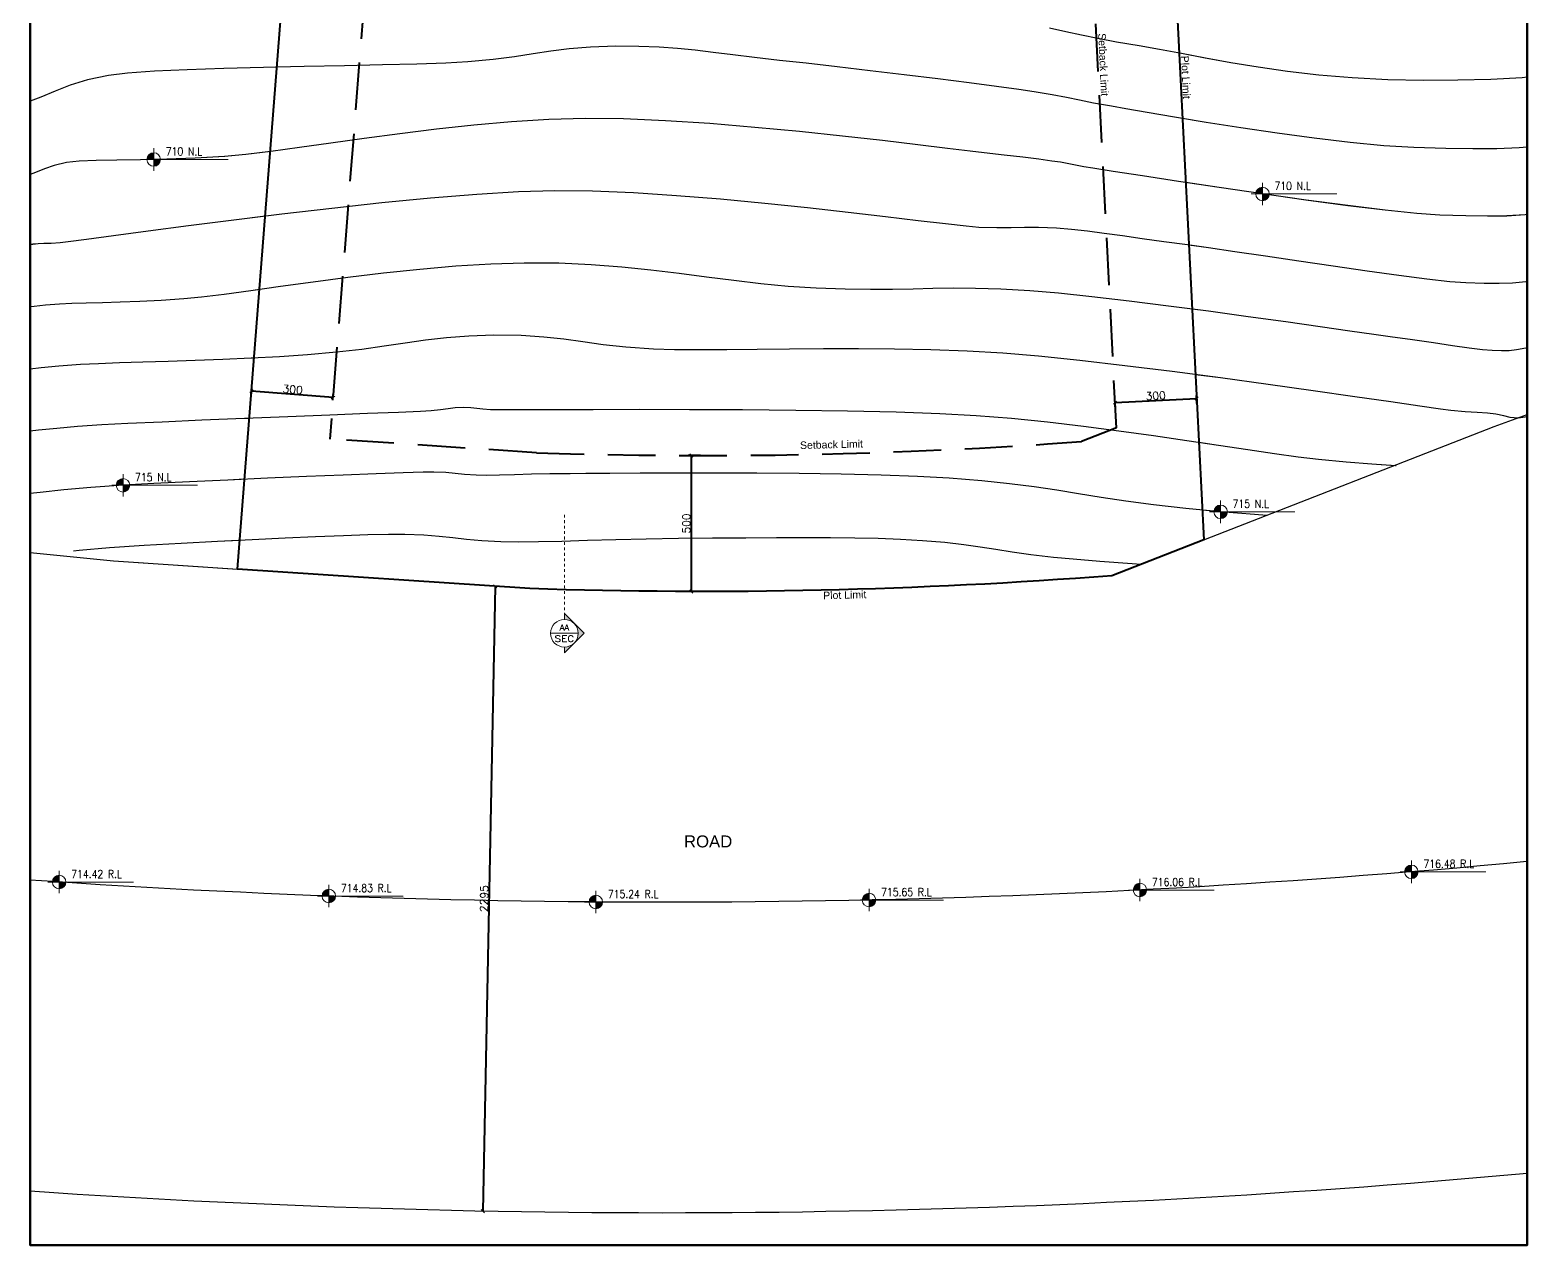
# Model space of a CAD drawing. Header units: metres. Extents: x -322116 to -321123, y -26723 to -26468.
# Drawn here: x -322038.4 to -321983.4, y -26588.9 to -26544.2 of the extents above; entities that cross this region are included whole.
import ezdxf
from ezdxf.enums import TextEntityAlignment as Align

# ---------------------------------------------------------------- set-up
doc = ezdxf.new("R2010")
doc.units = ezdxf.units.M
doc.header["$LTSCALE"] = 7
doc.header["$MEASUREMENT"] = 0
doc.header["$PDMODE"] = 34
doc.header["$PDSIZE"] = 0.5
for name, pattern in [('$0$CENTER', [2, 1.25, -0.25, 0.25, -0.25]), ('DASHED', [0.75, 0.5, -0.25]), ('Xref-Model Space$0$DASHED2', [9.525, 6.35, -3.175])]:
    doc.linetypes.add(name, pattern=pattern)
for name, color, linetype, lineweight in [('$0$A-ANNO-IDEN', 2, 'Continuous', 9), ('1363TRXX-AS003$0$A-FLOR-IDEN', 4, 'Continuous', 18), ('A-ANNO-TXT3', 6, 'Continuous', 30), ('A-AREA-PLots', 8, 'Xref-Model Space$0$DASHED2', 13), ('A-GRID-DIMS', 142, 'Continuous', 9), ('A-WALL-BLWO', 7, 'Continuous', 40), ('lbl_Circonscription', 6, 'Continuous', 0)]:
    doc.layers.add(name, color=color, linetype=linetype, lineweight=lineweight)
for name, color, linetype in [('00-LIMIT', 3, 'Continuous'), ('AXIS', 1, 'Continuous'), ('CONT-MJR', 4, 'Continuous'), ('CONT-MNR', 8, 'Continuous')]:
    doc.layers.add(name, color=color, linetype=linetype)
doc.styles.add('$0$EG_SIMPLEX', font='SIMPLEX.shx')
doc.styles.add('1363TRXX-AS003$0$EG_SIMPLEX', font='SIMPLEX.shx')
doc.styles.add('EG_SIMPLEX', font='SIMPLEX.shx')
doc.styles.get("Standard").update_dxf_attribs({"font": 'romans.shx', "height": 0.5})
doc.dimstyles.new('ERGA-M-0200', dxfattribs={"dimscale": 1.15, "dimtxt": 0.2, "dimasz": 0.2, "dimexe": 0.1, "dimexo": 0.1, "dimgap": 0.06, "dimtad": 1, "dimdec": 1, "dimlfac": 100, "dimrnd": 5, "dimdsep": 46, "dimtxsty": 'EG_SIMPLEX', "dimblk1": 'OBLIQUE', "dimblk2": 'OBLIQUE', "dimsah": 1, "dimcen": 0.3, "dimclrd": 256, "dimclre": 256, "dimclrt": 2, "dimadec": 0, "dimazin": 0, "dimtfac": 1, "dimtdec": 1, "dimtix": 1, "dimtmove": 2, "dimatfit": 3, "dimldrblk": 'OBLIQUE', "dimfxl": 1, "dimtolj": 1, "dimtzin": 0, "dimarcsym": 0})

# ---------------------------------------------------------------- blocks, each defined once
blk = doc.blocks.new('1363TRXX-AS003$0$TAG-LEV-PL1')
h = blk.add_hatch(color=256)
h.paths.add_polyline_path([(0, 169, 0.414214), (-169, 0), (0, 0)])
h.paths.add_polyline_path([(169, 0), (0, 0), (0, -169, 0.414214)])
for p, q in [((0, -281), (0, 281)), ((-281, 0), (1859, 0))]:
    blk.add_line(p, q)
blk.add_circle((0, 0), 169)
at = {"style": '1363TRXX-AS003$0$EG_SIMPLEX', "width": 0.85}
for tag, p in [('F.F.L.', (450, 150)), ('C.L.', (450, -450))]:
    blk.add_attdef(tag, p, '', height=300, dxfattribs=at)
blk = doc.blocks.new('UPDATED TOPO')
at = {"layer": 'A-AREA-PLots'}
for p in [(-322048.062, -26563.42), (-322040.442, -26564.033)]:
    blk.add_line(p, (-322045.001, -26563.73), dxfattribs=at)
at = {"layer": 'A-WALL-BLWO'}
blk.add_lwpolyline([(-321993.062, -26513.938), (-322048.062, -26513.938), (-322048.062, -26588.876), (-321993.062, -26588.876)], close=True, dxfattribs=at)
at = {"layer": 'CONT-MJR', "flags": 128}
for points, elevation in [([(-321993.062, -26550.999), (-321993.137, -26551.008), (-321993.808, -26551.049), (-321994.512, -26551.06), (-321995.311, -26551.047), (-321996.265, -26551.018), (-321997.114, -26550.961), (-321998.27, -26550.84), (-321999.654, -26550.669), (-322001.185, -26550.464), (-322002.785, -26550.238), (-322004.373, -26550.006), (-322005.869, -26549.78), (-322007.195, -26549.577), (-322008.27, -26549.409), (-322009.015, -26549.291), (-322009.35, -26549.238), (-322009.656, -26549.181), (-322009.897, -26549.131), (-322010.203, -26549.076), (-322010.521, -26549.03), (-322010.997, -26548.966), (-322011.594, -26548.891), (-322012.279, -26548.81), (-322013.015, -26548.73), (-322013.529, -26548.67), (-322014.356, -26548.568), (-322015.445, -26548.435), (-322016.748, -26548.28), (-322018.214, -26548.115), (-322019.794, -26547.948), (-322021.438, -26547.792), (-322023.097, -26547.655), (-322024.721, -26547.548), (-322026.261, -26547.481), (-322027.666, -26547.465), (-322029.009, -26547.503), (-322030.381, -26547.588), (-322031.765, -26547.71), (-322033.14, -26547.859), (-322034.488, -26548.025), (-322035.789, -26548.2), (-322037.023, -26548.373), (-322038.173, -26548.536), (-322039.219, -26548.678), (-322040.141, -26548.79), (-322040.92, -26548.863), (-322042.006, -26548.925), (-322043.043, -26548.961), (-322044.009, -26548.981), (-322044.882, -26548.993), (-322045.642, -26549.007), (-322046.265, -26549.034), (-322046.73, -26549.082), (-322047.188, -26549.188), (-322047.545, -26549.319), (-322047.868, -26549.454), (-322048.062, -26549.519)], 710), ([(-322002.62, -26562.061), (-322003.082, -26562.027), (-322004.323, -26561.922), (-322005.599, -26561.798), (-322006.789, -26561.663), (-322007.81, -26561.527), (-322008.712, -26561.391), (-322009.541, -26561.259), (-322010.347, -26561.13), (-322011.177, -26561.007), (-322012.08, -26560.892), (-322013.103, -26560.785), (-322014.295, -26560.689), (-322015.458, -26560.625), (-322016.8, -26560.576), (-322018.268, -26560.541), (-322019.809, -26560.519), (-322021.37, -26560.506), (-322022.9, -26560.501), (-322024.345, -26560.502), (-322025.653, -26560.506), (-322026.771, -26560.512), (-322027.648, -26560.518), (-322028.23, -26560.521), (-322028.968, -26560.528), (-322029.649, -26560.543), (-322030.267, -26560.56), (-322030.815, -26560.575), (-322031.286, -26560.583), (-322031.675, -26560.58), (-322032.113, -26560.555), (-322032.454, -26560.517), (-322032.794, -26560.482), (-322033.231, -26560.461), (-322033.627, -26560.466), (-322034.355, -26560.489), (-322035.355, -26560.525), (-322036.562, -26560.572), (-322037.915, -26560.628), (-322039.35, -26560.69), (-322040.804, -26560.755), (-322042.215, -26560.822), (-322043.519, -26560.886), (-322044.655, -26560.947), (-322045.832, -26561.026), (-322046.829, -26561.115), (-322047.705, -26561.208), (-322048.062, -26561.247)], 715)]:
    blk.add_lwpolyline(points, dxfattribs=dict(at, elevation=elevation))
at = {"layer": 'CONT-MNR', "flags": 128}
for points, elevation in [([(-321993.062, -26545.951), (-321993.236, -26545.965), (-321994.392, -26546.026), (-321995.603, -26546.061), (-321996.867, -26546.066), (-321998.183, -26546.04), (-321999.485, -26545.975), (-322000.71, -26545.871), (-322001.86, -26545.738), (-322002.938, -26545.584), (-322003.945, -26545.417), (-322004.884, -26545.246), (-322005.757, -26545.08), (-322006.566, -26544.928), (-322007.313, -26544.797), (-322008.144, -26544.654), (-322008.833, -26544.522), (-322009.436, -26544.396), (-322010.01, -26544.274), (-322010.614, -26544.15)], 708), ([(-321993.062, -26548.525), (-321993.347, -26548.549), (-321994.17, -26548.582), (-321995.053, -26548.584), (-321996.052, -26548.565), (-321997.224, -26548.529), (-321998.328, -26548.466), (-321999.565, -26548.35), (-322000.886, -26548.194), (-322002.241, -26548.009), (-322003.58, -26547.81), (-322004.856, -26547.607), (-322006.018, -26547.414), (-322007.018, -26547.243), (-322007.805, -26547.107), (-322008.332, -26547.017), (-322008.991, -26546.901), (-322009.512, -26546.796), (-322009.987, -26546.695), (-322010.509, -26546.592), (-322011.169, -26546.48), (-322011.735, -26546.397), (-322012.553, -26546.287), (-322013.566, -26546.155), (-322014.715, -26546.01), (-322015.945, -26545.858), (-322017.199, -26545.707), (-322018.418, -26545.563), (-322019.547, -26545.434), (-322020.529, -26545.328), (-322021.453, -26545.224), (-322022.253, -26545.126), (-322022.966, -26545.035), (-322023.629, -26544.955), (-322024.28, -26544.889), (-322024.958, -26544.841), (-322025.7, -26544.813), (-322026.544, -26544.808), (-322027.479, -26544.838), (-322028.256, -26544.902), (-322028.938, -26544.989), (-322029.588, -26545.091), (-322030.27, -26545.197), (-322031.048, -26545.297), (-322031.985, -26545.382), (-322032.793, -26545.426), (-322033.857, -26545.462), (-322035.118, -26545.495), (-322036.516, -26545.525), (-322037.993, -26545.556), (-322039.489, -26545.59), (-322040.945, -26545.628), (-322042.303, -26545.674), (-322043.502, -26545.73), (-322044.485, -26545.798), (-322045.191, -26545.879), (-322045.965, -26546.044), (-322046.599, -26546.244), (-322047.149, -26546.463), (-322047.672, -26546.684), (-322048.062, -26546.829)], 709), ([(-321993.062, -26553.464), (-321993.112, -26553.472), (-321993.597, -26553.517), (-321994.085, -26553.533), (-321994.635, -26553.527), (-321995.306, -26553.508), (-321995.9, -26553.465), (-321996.742, -26553.372), (-321997.775, -26553.239), (-321998.941, -26553.078), (-322000.184, -26552.899), (-322001.446, -26552.713), (-322002.67, -26552.531), (-322003.798, -26552.364), (-322004.773, -26552.221), (-322005.538, -26552.115), (-322006.411, -26551.997), (-322007.206, -26551.886), (-322007.932, -26551.783), (-322008.6, -26551.691), (-322009.219, -26551.612), (-322009.799, -26551.548), (-322010.351, -26551.502), (-322011.01, -26551.47), (-322011.535, -26551.469), (-322012.015, -26551.481), (-322012.541, -26551.486), (-322013.202, -26551.467), (-322013.673, -26551.427), (-322014.43, -26551.342), (-322015.432, -26551.223), (-322016.638, -26551.079), (-322018.007, -26550.919), (-322019.5, -26550.752), (-322021.076, -26550.587), (-322022.695, -26550.434), (-322024.316, -26550.302), (-322025.899, -26550.199), (-322027.403, -26550.136), (-322028.788, -26550.121), (-322030.121, -26550.163), (-322031.66, -26550.258), (-322033.352, -26550.397), (-322035.144, -26550.571), (-322036.982, -26550.768), (-322038.814, -26550.98), (-322040.585, -26551.197), (-322042.243, -26551.408), (-322043.734, -26551.604), (-322045.005, -26551.774), (-322046.003, -26551.91), (-322046.673, -26552.002), (-322046.964, -26552.038), (-322047.294, -26552.057), (-322047.564, -26552.065), (-322047.772, -26552.073), (-322047.969, -26552.091), (-322048.062, -26552.095)], 711), ([(-321993.062, -26555.895), (-321993.107, -26555.908), (-321993.45, -26555.971), (-321993.722, -26556), (-321993.997, -26556.006), (-321994.347, -26555.997), (-321994.699, -26555.969), (-321995.192, -26555.906), (-321995.801, -26555.818), (-321996.502, -26555.713), (-321997.273, -26555.601), (-321998.089, -26555.488), (-321998.694, -26555.405), (-321999.569, -26555.28), (-322000.664, -26555.124), (-322001.928, -26554.944), (-322003.313, -26554.751), (-322004.767, -26554.552), (-322006.242, -26554.358), (-322007.686, -26554.176), (-322009.05, -26554.016), (-322010.283, -26553.887), (-322011.337, -26553.799), (-322012.405, -26553.737), (-322013.326, -26553.709), (-322014.141, -26553.705), (-322014.893, -26553.716), (-322015.623, -26553.734), (-322016.376, -26553.75), (-322017.192, -26553.757), (-322018.114, -26553.744), (-322019.185, -26553.704), (-322020.213, -26553.635), (-322021.218, -26553.538), (-322022.213, -26553.42), (-322023.209, -26553.292), (-322024.219, -26553.161), (-322025.256, -26553.036), (-322026.331, -26552.927), (-322027.457, -26552.841), (-322028.646, -26552.789), (-322029.911, -26552.777), (-322031.138, -26552.814), (-322032.426, -26552.895), (-322033.75, -26553.012), (-322035.082, -26553.154), (-322036.396, -26553.313), (-322037.665, -26553.48), (-322038.863, -26553.644), (-322039.964, -26553.798), (-322040.941, -26553.93), (-322041.768, -26554.033), (-322042.418, -26554.097), (-322043.258, -26554.152), (-322044.038, -26554.191), (-322044.758, -26554.219), (-322045.415, -26554.239), (-322046.007, -26554.255), (-322046.534, -26554.271), (-322046.993, -26554.291), (-322047.509, -26554.329), (-322047.919, -26554.372), (-322048.062, -26554.386)], 712), ([(-321993.062, -26558.432), (-321993.128, -26558.448), (-321993.395, -26558.479), (-321993.683, -26558.455), (-321993.913, -26558.392), (-321994.204, -26558.33), (-321994.512, -26558.299), (-321994.892, -26558.273), (-321995.341, -26558.242), (-321995.857, -26558.195), (-321996.244, -26558.144), (-321997, -26558.036), (-321998.069, -26557.882), (-321999.394, -26557.691), (-322000.916, -26557.474), (-322002.58, -26557.241), (-322004.327, -26557.003), (-322006.101, -26556.77), (-322007.845, -26556.553), (-322009.501, -26556.361), (-322011.013, -26556.205), (-322012.323, -26556.095), (-322013.636, -26556.02), (-322014.968, -26555.971), (-322016.304, -26555.945), (-322017.627, -26555.935), (-322018.921, -26555.937), (-322020.17, -26555.947), (-322021.357, -26555.96), (-322022.467, -26555.97), (-322023.482, -26555.974), (-322024.388, -26555.965), (-322025.168, -26555.94), (-322026.178, -26555.87), (-322027.017, -26555.779), (-322027.753, -26555.679), (-322028.454, -26555.582), (-322029.189, -26555.501), (-322030.026, -26555.447), (-322031.033, -26555.434), (-322031.949, -26555.462), (-322032.771, -26555.525), (-322033.538, -26555.613), (-322034.287, -26555.719), (-322035.057, -26555.834), (-322035.885, -26555.951), (-322036.811, -26556.06), (-322037.872, -26556.155), (-322038.9, -26556.223), (-322039.944, -26556.279), (-322040.986, -26556.325), (-322042.009, -26556.363), (-322042.994, -26556.395), (-322043.925, -26556.423), (-322044.784, -26556.45), (-322045.552, -26556.478), (-322046.213, -26556.51), (-322047.016, -26556.566), (-322047.668, -26556.631), (-322048.062, -26556.674)], 713), ([(-321997.866, -26560.233), (-321997.89, -26560.232), (-321998.763, -26560.17), (-321999.709, -26560.094), (-322000.728, -26559.997), (-322001.469, -26559.909), (-322002.339, -26559.79), (-322003.322, -26559.646), (-322004.402, -26559.484), (-322005.562, -26559.311), (-322006.787, -26559.132), (-322008.06, -26558.955), (-322009.365, -26558.786), (-322010.685, -26558.632), (-322012.005, -26558.498), (-322013.309, -26558.392), (-322014.645, -26558.32), (-322016.241, -26558.264), (-322018.029, -26558.223), (-322019.937, -26558.195), (-322021.896, -26558.178), (-322023.836, -26558.169), (-322025.687, -26558.167), (-322027.378, -26558.169), (-322028.84, -26558.173), (-322030.003, -26558.177), (-322030.797, -26558.179), (-322031.152, -26558.177), (-322031.434, -26558.153), (-322031.654, -26558.123), (-322031.874, -26558.099), (-322032.156, -26558.09), (-322032.453, -26558.106), (-322032.712, -26558.139), (-322032.986, -26558.178), (-322033.326, -26558.213), (-322033.721, -26558.233), (-322034.534, -26558.268), (-322035.676, -26558.314), (-322037.059, -26558.369), (-322038.593, -26558.431), (-322040.191, -26558.495), (-322041.762, -26558.56), (-322043.219, -26558.622), (-322044.473, -26558.679), (-322045.434, -26558.728), (-322046.332, -26558.788), (-322047.092, -26558.856), (-322047.761, -26558.927), (-322048.062, -26558.96)], 714), ([(-322007.251, -26563.855), (-322007.577, -26563.832), (-322008.76, -26563.745), (-322009.741, -26563.667), (-322010.469, -26563.6), (-322011.298, -26563.503), (-322011.984, -26563.407), (-322012.587, -26563.312), (-322013.161, -26563.22), (-322013.763, -26563.134), (-322014.451, -26563.056), (-322015.281, -26562.986), (-322016.087, -26562.939), (-322016.909, -26562.908), (-322017.76, -26562.889), (-322018.656, -26562.88), (-322019.612, -26562.879), (-322020.643, -26562.883), (-322021.765, -26562.888), (-322022.991, -26562.893), (-322024.244, -26562.903), (-322025.432, -26562.924), (-322026.547, -26562.952), (-322027.582, -26562.981), (-322028.53, -26563.008), (-322029.383, -26563.028), (-322030.135, -26563.036), (-322030.778, -26563.028), (-322031.473, -26562.993), (-322032.038, -26562.943), (-322032.537, -26562.885), (-322033.036, -26562.829), (-322033.6, -26562.784), (-322034.295, -26562.758), (-322034.9, -26562.757), (-322035.66, -26562.772), (-322036.558, -26562.801), (-322037.577, -26562.841), (-322038.699, -26562.892), (-322039.907, -26562.952), (-322041.185, -26563.018), (-322042.513, -26563.09), (-322043.876, -26563.165), (-322045.153, -26563.249), (-322046.27, -26563.345), (-322046.471, -26563.365)], 716)]:
    blk.add_lwpolyline(points, dxfattribs=dict(at, elevation=elevation))
at = {"layer": '1363TRXX-AS003$0$A-FLOR-IDEN'}
ref = blk.add_blockref('1363TRXX-AS003$0$TAG-LEV-PL1', (-322043.526, -26548.971, 710), dxfattribs=dict(at, xscale=0.0014700000362087, yscale=0.0014700000362087, zscale=0.0014700000362087))
ref.add_attrib('F.F.L.', '710 N.L', (-322043.085, -26548.824, 710), dxfattribs={"layer": '0', "height": 0.294, "rotation": 360, "style": '1363TRXX-AS003$0$EG_SIMPLEX', "width": 0.85})
ref = blk.add_blockref('1363TRXX-AS003$0$TAG-LEV-PL1', (-322002.785, -26550.238, 710), dxfattribs=dict(at, xscale=0.0014700000362087, yscale=0.0014700000362087, zscale=0.0014700000362087))
ref.add_attrib('F.F.L.', '710 N.L', (-322002.344, -26550.091, 710), dxfattribs={"layer": '0', "height": 0.294, "rotation": 360, "style": '1363TRXX-AS003$0$EG_SIMPLEX', "width": 0.85})
ref = blk.add_blockref('1363TRXX-AS003$0$TAG-LEV-PL1', (-322044.655, -26560.947, 715), dxfattribs=dict(at, xscale=0.0014700000362087, yscale=0.0014700000362087, zscale=0.0014700000362087))
ref.add_attrib('F.F.L.', '715 N.L', (-322044.214, -26560.8, 715), dxfattribs={"layer": '0', "height": 0.294, "rotation": 360, "style": '1363TRXX-AS003$0$EG_SIMPLEX', "width": 0.85})
ref = blk.add_blockref('1363TRXX-AS003$0$TAG-LEV-PL1', (-322004.323, -26561.922, 715), dxfattribs=dict(at, xscale=0.0014700000362087, yscale=0.0014700000362087, zscale=0.0014700000362087))
ref.add_attrib('F.F.L.', '715 N.L', (-322003.882, -26561.775, 715), dxfattribs={"layer": '0', "height": 0.294, "rotation": 360, "style": '1363TRXX-AS003$0$EG_SIMPLEX', "width": 0.85})
blk = doc.blocks.new('_OBLIQUE')
at = {"color": 0, "linetype": 'ByBlock'}
blk.add_line((-0.5, -0.5), (0.5, 0.5), dxfattribs=at)
blk = doc.blocks.new('*D438')
at = {"layer": 'A-GRID-DIMS', "lineweight": -2, "transparency": 16777216}
for p, q in [((-321735.268, -26752.607), (-321735.252, -26752.399)), ((-321732.27, -26752.747), (-321735.261, -26752.513)), ((-321732.277, -26752.841), (-321732.261, -26752.633))]:
    blk.add_line(p, q, dxfattribs=at)
at = {"layer": 'Defpoints', "color": 0, "transparency": 16777216}
for p in [(-321735.277, -26752.721), (-321735.261, -26752.513), (-321732.286, -26752.956)]:
    blk.add_point(p, dxfattribs=at)
at = {"layer": 'A-GRID-DIMS', "lineweight": -2, "transparency": 16777216, "xscale": 0.115, "yscale": 0.115, "zscale": 0.115}
for p, rotation in [((-321735.261, -26752.513), 175.5207004076207), ((-321732.27, -26752.747), 355.5207004076207)]:
    blk.add_blockref('_OBLIQUE', p, dxfattribs=dict(at, rotation=rotation))
at = {"layer": 'A-GRID-DIMS', "color": 2, "transparency": 16777216, "insert": (-321733.751, -26752.453), "char_height": 0.2875, "attachment_point": 5, "rotation": 355.5207, "style": 'EG_SIMPLEX'}
blk.add_mtext('\\A1;300', dxfattribs=at)
blk = doc.blocks.new('*D439')
at = {"layer": 'A-GRID-DIMS', "lineweight": -2, "transparency": 16777216}
for p, q in [((-321718.766, -26754.879), (-321719.22, -26754.879)), ((-321719.105, -26754.879), (-321719.105, -26759.879)), ((-321718.766, -26759.879), (-321719.22, -26759.879))]:
    blk.add_line(p, q, dxfattribs=at)
at = {"layer": 'Defpoints', "color": 0, "transparency": 16777216}
for p in [(-321718.651, -26754.879), (-321719.105, -26759.879), (-321718.651, -26759.879)]:
    blk.add_point(p, dxfattribs=at)
at = {"layer": 'A-GRID-DIMS', "lineweight": -2, "transparency": 16777216, "xscale": 0.115, "yscale": 0.115, "zscale": 0.115}
for p, rotation in [((-321719.105, -26754.879), 90), ((-321719.105, -26759.879), 270)]:
    blk.add_blockref('_OBLIQUE', p, dxfattribs=dict(at, rotation=rotation))
at = {"layer": 'A-GRID-DIMS', "color": 2, "transparency": 16777216, "insert": (-321719.283, -26757.379), "char_height": 0.2875, "attachment_point": 5, "rotation": 90, "style": 'EG_SIMPLEX'}
blk.add_mtext('\\A1;500', dxfattribs=at)
blk = doc.blocks.new('*U23')
blk.add_hatch(color=252).paths.add_polyline_path([(-450, 0, -0.414214), (0, 450), (0, 643), (-643, 0), (0, -643), (0, -450, -0.414214)])
at = {"linetype": '$0$CENTER'}
blk.add_line((0, 3870), (0, 643), dxfattribs=at)
blk.add_line((-450, 0), (450, 0))
blk.add_lwpolyline([(0, -450), (0, -643), (-643, 0), (0, 643), (0, 450)])
blk.add_circle((0, 0), 450)
at = {"style": '$0$EG_SIMPLEX'}
blk.add_attdef('NB', text='', height=200, dxfattribs=at).set_placement((0, 32), align=Align.BOTTOM_CENTER)
at = {"style": '$0$EG_SIMPLEX', "width": 0.5625}
blk.add_attdef('REF-F-', text='', height=200, dxfattribs=at).set_placement((-321, -274), (321, -274), align=Align.FIT)
at = {"style": '$0$EG_SIMPLEX'}
blk.add_attdef('REF', text='', height=200, dxfattribs=at).set_placement((0, -75), align=Align.TOP_CENTER)
blk = doc.blocks.new('*D440')
at = {"layer": 'A-GRID-DIMS', "lineweight": -2, "transparency": 16777216}
for p, q in [((-321703.521, -26753.122), (-321703.536, -26752.821)), ((-321703.53, -26752.936), (-321700.534, -26752.783)), ((-321700.525, -26752.97), (-321700.54, -26752.668))]:
    blk.add_line(p, q, dxfattribs=at)
at = {"layer": 'Defpoints', "color": 0, "transparency": 16777216}
for p in [(-321700.534, -26752.783), (-321703.515, -26753.237), (-321700.519, -26753.084)]:
    blk.add_point(p, dxfattribs=at)
at = {"layer": 'A-GRID-DIMS', "lineweight": -2, "transparency": 16777216, "xscale": 0.115, "yscale": 0.115, "zscale": 0.115}
for p, rotation in [((-321703.53, -26752.936), 182.9106256903366), ((-321700.534, -26752.783), 2.910625690336583)]:
    blk.add_blockref('_OBLIQUE', p, dxfattribs=dict(at, rotation=rotation))
at = {"layer": 'A-GRID-DIMS', "color": 2, "transparency": 16777216, "insert": (-321702.041, -26752.681), "char_height": 0.2875, "attachment_point": 5, "rotation": 2.9106, "style": 'EG_SIMPLEX'}
blk.add_mtext('\\A1;300', dxfattribs=at)
blk = doc.blocks.new('*D137')
at = {"layer": 'A-GRID-DIMS', "lineweight": -2, "transparency": 16777216}
for p, q in [((-321226.311, -26564.662), (-321226.764, -26587.631)), ((-321226.205, -26564.664), (-321226.196, -26564.665)), ((-321226.659, -26587.633), (-321226.65, -26587.633))]:
    blk.add_line(p, q, dxfattribs=at)
at = {"layer": 'Defpoints', "color": 0, "transparency": 16777216}
for p in [(-321226.32, -26564.662), (-321226.774, -26587.63), (-321226.764, -26587.631)]:
    blk.add_point(p, dxfattribs=at)
at = {"layer": 'A-GRID-DIMS', "lineweight": -2, "transparency": 16777216, "xscale": 0.115, "yscale": 0.115, "zscale": 0.115}
for p, rotation in [((-321226.311, -26564.662), 88.86836427241265), ((-321226.764, -26587.631), 268.8683642724126)]:
    blk.add_blockref('_OBLIQUE', p, dxfattribs=dict(at, rotation=rotation))
at = {"layer": 'A-GRID-DIMS', "color": 2, "transparency": 16777216, "insert": (-321226.716, -26576.143), "char_height": 0.2875, "attachment_point": 5, "rotation": 88.8684, "style": 'EG_SIMPLEX'}
blk.add_mtext('\\A1;2295', dxfattribs=at)
blk = doc.blocks.new('plot limit')
at = {"color": 5}
blk.add_lwpolyline([(-321725.0411, -26759.7735), (-321735.7734, -26759.0595), (-321732.8382, -26721.5907), (-321726.0304, -26721.9282), (-321722.2569, -26721.9337), (-321712.0131, -26721.5769), (-321702.1619, -26720.7671), (-321700.2699, -26757.9792), (-321703.6476, -26759.2974, -0.0276131)], format="xyb", close=True, dxfattribs=at)
at = {"color": 5, "linetype": 'DASHED', "ltscale": 0.5}
for points in [[(-321703.4829, -26753.8659), (-321705.0008, -26724.0106), (-321711.838, -26724.5726), (-321722.2069, -26724.9338), (-321726.107, -26724.928), (-321730.075, -26724.7313), (-321732.3893, -26754.2736)], [(-321703.4829, -26753.8659), (-321704.7696, -26754.368)]]:
    blk.add_lwpolyline(points, dxfattribs=at)
blk.add_lwpolyline([(-321704.7696, -26754.368, -0.0265265), (-321724.7933, -26754.7789), (-321732.3893, -26754.2736)], format="xyb", dxfattribs=at)
at = {"layer": '$0$A-ANNO-IDEN'}
ref = blk.add_blockref('*U23', (-321723.7671, -26761.4147, 0.0007), dxfattribs=dict(at, xscale=-0.0011249999994782, yscale=0.0011249999994782, zscale=0.0011249999994782))
ref.add_attrib('REF-F-', 'SEC', dxfattribs={"layer": '0', "height": 0.225, "rotation": 360, "style": '$0$EG_SIMPLEX', "width": 1.25}).set_placement((-321724.1287, -26761.7234, 0.0007), (-321723.4055, -26761.7234, 0.0007), align=Align.FIT)
ref.add_attrib('NB', 'AA', dxfattribs={"layer": '0', "height": 0.225, "rotation": 360, "style": '$0$EG_SIMPLEX'}).set_placement((-321723.7671, -26761.3786, 0.0007), align=Align.BOTTOM_CENTER)
at = {"layer": 'A-ANNO-TXT3', "lineweight": 5, "char_height": 0.276, "attachment_point": 1}
for s, width, gutter_width, heights, insert, rotation in [('\\A1;{\\fArial Unicode MS|b0|i0|c0|p34;Setback Limit}', 3.166192, 3.6928, [1.1191], (-321703.8757, -26739.3486, 0), 272.5853), ('\\A1;{\\fArial Unicode MS|b0|i0|c0|p34;Plot Limit}', 3.423118, 3.0774, [1.7915], (-321700.8319, -26740.1779, 0), 272.5853), ('\\A1;{\\fArial Unicode MS|b0|i0|c0|p34;Setback Limit}', 3.166192, 3.6928, [1.1191], (-321715.1134, -26754.366), 1.42481), ('\\A1;{\\fArial Unicode MS|b0|i0|c0|p34;Plot Limit}', 3.423118, 3.0774, [1.7915], (-321714.2612, -26759.8871, 0), 1.42481)]:
    blk.add_mtext_dynamic_manual_height_columns(s, width=width, gutter_width=gutter_width, heights=heights, dxfattribs=dict(at, insert=insert, rotation=rotation))
at = {"layer": 'A-GRID-DIMS'}
for p1, p2, distance, picture, middle in [((-321732.2861, -26752.9557), (-321735.2769, -26752.7214), -0.2089, '*D438', (-321733.7512, -26752.4526)), ((-321703.5149, -26753.2367), (-321700.5187, -26753.0844), 0.3015, '*D440', (-321702.0412, -26752.6814)), ((-321718.6509, -26754.8788), (-321718.6509, -26759.8788), -0.4542, '*D439', (-321719.2834, -26757.3788))]:
    dim = blk.add_aligned_dim(p1=p1, p2=p2, distance=distance, dimstyle='ERGA-M-0200', override={"dimtxt": 0.25, "dimasz": 0.1, "dimgap": 0.03, "dimfxl": 100}, dxfattribs=at)
    dim.commit()
    dim.dimension.update_dxf_attribs({"geometry": picture, "text_midpoint": middle})
blk = doc.blocks.new('B1 2')
at = {"layer": '00-LIMIT'}
for points in [[(-321200.2699, -26562.9531), (-321189.6043, -26558.7907), (-321188.3932, -26558.3399)], [(-321243.3932, -26563.42), (-321240.3317, -26563.7302), (-321235.7734, -26564.0334)]]:
    blk.add_lwpolyline(points, dxfattribs=at)
blk.add_lwpolyline([(-321188.3932, -26586.2396, -0.0401256), (-321243.3932, -26586.899)], format="xyb", dxfattribs=at)
at = {"layer": 'A-WALL-BLWO'}
blk.add_lwpolyline([(-321243.3932, -26513.9378), (-321188.3932, -26513.9378), (-321188.3932, -26588.8759), (-321243.3932, -26588.8759)], close=True, dxfattribs=at)
at = {"layer": 'AXIS'}
blk.add_lwpolyline([(-321188.4065, -26574.7826, -0.0411173), (-321243.4065, -26575.4583)], format="xyb", dxfattribs=at)
at = {"layer": 'CONT-MJR', "flags": 128}
for points, elevation in [([(-321234.5707, -26548.6802), (-321235.472, -26548.79), (-321236.2515, -26548.863), (-321237.3372, -26548.9254), (-321238.3739, -26548.9614), (-321239.3399, -26548.9807), (-321240.2134, -26548.9927), (-321240.9727, -26549.0071), (-321241.5959, -26549.0335), (-321242.0613, -26549.0816), (-321242.5193, -26549.1877), (-321242.8761, -26549.3187), (-321243.1993, -26549.4542), (-321243.3932, -26549.5192)], 710), ([(-321188.3932, -26550.9993), (-321188.4683, -26551.0079), (-321189.1391, -26551.0492), (-321189.8435, -26551.0596), (-321190.6423, -26551.0468), (-321191.5961, -26551.0185), (-321192.4453, -26550.9607), (-321193.6015, -26550.8397), (-321194.9851, -26550.6695), (-321196.5165, -26550.4643), (-321198.116, -26550.2382), (-321199.7038, -26550.0055), (-321200.9379, -26549.8198)], 710), ([(-321235.5144, -26560.7273), (-321236.1349, -26560.7553), (-321237.5458, -26560.8216), (-321238.8504, -26560.8863), (-321239.986, -26560.9465), (-321241.1633, -26561.0255), (-321242.16, -26561.1149), (-321243.0362, -26561.2075), (-321243.3932, -26561.2465)], 715), ([(-321197.951, -26562.0613), (-321198.4136, -26562.0267), (-321199.6541, -26561.9221), (-321200.3261, -26561.8569)], 715)]:
    blk.add_lwpolyline(points, dxfattribs=dict(at, elevation=elevation))
at = {"layer": 'CONT-MNR', "flags": 128}
for points, elevation in [([(-321188.3932, -26545.9515), (-321188.5669, -26545.9651), (-321189.7229, -26546.0264), (-321190.9338, -26546.0608), (-321192.198, -26546.0661), (-321193.5139, -26546.0398), (-321194.8159, -26545.9748), (-321196.0411, -26545.8715), (-321197.1915, -26545.7383), (-321198.2693, -26545.5839), (-321199.2766, -26545.417), (-321200.2156, -26545.2462), (-321201.0884, -26545.0803), (-321201.1797, -26545.063)], 708), ([(-321234.3277, -26545.5787), (-321234.82, -26545.5898), (-321236.2763, -26545.6284), (-321237.6339, -26545.6744), (-321238.8334, -26545.73), (-321239.8159, -26545.7975), (-321240.5223, -26545.8793), (-321241.296, -26546.0438), (-321241.9302, -26546.2439), (-321242.4806, -26546.4628), (-321243.003, -26546.6835), (-321243.3932, -26546.8293)], 709), ([(-321188.3932, -26548.525), (-321188.6782, -26548.5492), (-321189.501, -26548.5817), (-321190.3839, -26548.5844), (-321191.3831, -26548.5645), (-321192.555, -26548.5291), (-321193.6594, -26548.4659), (-321194.8965, -26548.3499), (-321196.217, -26548.1935), (-321197.5718, -26548.0093), (-321198.9116, -26547.8097), (-321200.1872, -26547.6071), (-321201.0577, -26547.4625)], 709), ([(-321234.7567, -26551.0549), (-321235.9165, -26551.1966), (-321237.5744, -26551.4077), (-321239.0656, -26551.6036), (-321240.3365, -26551.7745), (-321241.334, -26551.9105), (-321242.0046, -26552.0017), (-321242.2951, -26552.0384), (-321242.6248, -26552.0569), (-321242.8954, -26552.0654), (-321243.103, -26552.0728), (-321243.2998, -26552.0906), (-321243.3932, -26552.0949)], 711), ([(-321188.3932, -26553.4642), (-321188.4429, -26553.4717), (-321188.9283, -26553.5167), (-321189.4166, -26553.5327), (-321189.9666, -26553.5273), (-321190.6372, -26553.5078), (-321191.2308, -26553.4648), (-321192.0728, -26553.3716), (-321193.1057, -26553.2391), (-321194.2724, -26553.078), (-321195.5154, -26552.8991), (-321196.7774, -26552.7132), (-321198.0012, -26552.5311), (-321199.1293, -26552.3635), (-321200.1044, -26552.2213), (-321200.8209, -26552.1219)], 711), ([(-321234.968, -26553.7521), (-321235.2954, -26553.7977), (-321236.2725, -26553.9304), (-321237.0992, -26554.0332), (-321237.7491, -26554.0967), (-321238.5887, -26554.1518), (-321239.3692, -26554.1912), (-321240.0888, -26554.2189), (-321240.7459, -26554.2388), (-321241.3386, -26554.2548), (-321241.8651, -26554.271), (-321242.3238, -26554.2912), (-321242.8405, -26554.3292), (-321243.2506, -26554.3717), (-321243.3932, -26554.3865)], 712), ([(-321188.3932, -26555.8945), (-321188.4378, -26555.9084), (-321188.7808, -26555.9709), (-321189.0534, -26556.0004), (-321189.3283, -26556.0061), (-321189.6783, -26555.9972), (-321190.0306, -26555.9686), (-321190.523, -26555.9061), (-321191.1317, -26555.8181), (-321191.8332, -26555.7134), (-321192.6038, -26555.6005), (-321193.42, -26555.4879), (-321194.025, -26555.4046), (-321194.8999, -26555.2803), (-321195.9947, -26555.1239), (-321197.2595, -26554.9444), (-321198.644, -26554.7508), (-321200.0985, -26554.5522), (-321200.7014, -26554.4726)], 712), ([(-321235.1655, -26556.2731), (-321235.2754, -26556.279), (-321236.3174, -26556.3247), (-321237.3401, -26556.3625), (-321238.3256, -26556.3946), (-321239.2564, -26556.4232), (-321240.1149, -26556.4504), (-321240.8835, -26556.4785), (-321241.5445, -26556.5096), (-321242.3467, -26556.5664), (-321242.9989, -26556.6306), (-321243.3932, -26556.6736)], 713), ([(-321188.7589, -26558.476), (-321189.0141, -26558.4555), (-321189.244, -26558.3919), (-321189.5352, -26558.3296), (-321189.8431, -26558.2991), (-321190.2228, -26558.2731), (-321190.6719, -26558.2417), (-321191.1882, -26558.1953), (-321191.5751, -26558.1442), (-321192.3316, -26558.0362), (-321193.4006, -26557.8815), (-321194.7248, -26557.6905), (-321196.2472, -26557.4735), (-321197.9107, -26557.2409), (-321199.6581, -26557.003), (-321200.579, -26556.8821)], 713), ([(-321235.339, -26558.4878), (-321235.5218, -26558.4951), (-321237.0934, -26558.56), (-321238.5503, -26558.6224), (-321239.8039, -26558.6794), (-321240.7653, -26558.7281), (-321241.6632, -26558.7883), (-321242.4234, -26558.8565), (-321243.0917, -26558.9272), (-321243.3932, -26558.9601)], 714), ([(-321193.1976, -26560.2332), (-321193.2216, -26560.2316), (-321194.0938, -26560.1705), (-321195.0401, -26560.0942), (-321196.059, -26559.9968), (-321196.8002, -26559.909), (-321197.6704, -26559.7899), (-321198.6535, -26559.6462), (-321199.7333, -26559.4843), (-321200.4521, -26559.3768)], 714), ([(-321235.6905, -26562.9752), (-321236.5158, -26563.0182), (-321237.8443, -26563.0898), (-321239.2067, -26563.165), (-321240.4846, -26563.2491), (-321241.6013, -26563.345), (-321241.8022, -26563.3653)], 716)]:
    blk.add_lwpolyline(points, dxfattribs=dict(at, elevation=elevation))
at = {"layer": '1363TRXX-AS003$0$A-FLOR-IDEN'}
ref = blk.add_blockref('1363TRXX-AS003$0$TAG-LEV-PL1', (-321238.8569, -26548.9711, 710), dxfattribs=dict(at, xscale=0.0014700000362087, yscale=0.0014700000362087, zscale=0.0014700000362087))
ref.add_attrib('F.F.L.', '710 N.L', (-321238.4159, -26548.8241, 710), dxfattribs={"layer": '0', "height": 0.294, "rotation": 360, "style": '1363TRXX-AS003$0$EG_SIMPLEX', "width": 0.85})
ref = blk.add_blockref('1363TRXX-AS003$0$TAG-LEV-PL1', (-321198.116, -26550.2382, 710), dxfattribs=dict(at, xscale=0.0014700000362087, yscale=0.0014700000362087, zscale=0.0014700000362087))
ref.add_attrib('F.F.L.', '710 N.L', (-321197.675, -26550.0912, 710), dxfattribs={"layer": '0', "height": 0.294, "rotation": 360, "style": '1363TRXX-AS003$0$EG_SIMPLEX', "width": 0.85})
ref = blk.add_blockref('1363TRXX-AS003$0$TAG-LEV-PL1', (-321239.986, -26560.9465, 715), dxfattribs=dict(at, xscale=0.0014700000362087, yscale=0.0014700000362087, zscale=0.0014700000362087))
ref.add_attrib('F.F.L.', '715 N.L', (-321239.545, -26560.7995, 715), dxfattribs={"layer": '0', "height": 0.294, "rotation": 360, "style": '1363TRXX-AS003$0$EG_SIMPLEX', "width": 0.85})
ref = blk.add_blockref('1363TRXX-AS003$0$TAG-LEV-PL1', (-321199.6542, -26561.9221, 715), dxfattribs=dict(at, xscale=0.0014700000362087, yscale=0.0014700000362087, zscale=0.0014700000362087))
ref.add_attrib('F.F.L.', '715 N.L', (-321199.2132, -26561.7751, 715), dxfattribs={"layer": '0', "height": 0.294, "rotation": 360, "style": '1363TRXX-AS003$0$EG_SIMPLEX', "width": 0.85})
ref = blk.add_blockref('1363TRXX-AS003$0$TAG-LEV-PL1', (-321192.6423, -26575.1568), dxfattribs=dict(at, xscale=0.0014700000362087, yscale=0.0014700000362087, zscale=0.0014700000362087))
ref.add_attrib('F.F.L.', '716.48 R.L', (-321192.2013, -26575.0098), dxfattribs={"layer": '0', "height": 0.294, "rotation": 360, "style": '1363TRXX-AS003$0$EG_SIMPLEX', "width": 0.85})
ref = blk.add_blockref('1363TRXX-AS003$0$TAG-LEV-PL1', (-321242.3324, -26575.5318), dxfattribs=dict(at, xscale=0.0014700000362087, yscale=0.0014700000362087, zscale=0.0014700000362087))
ref.add_attrib('F.F.L.', '714.42 R.L', (-321241.8914, -26575.3848), dxfattribs={"layer": '0', "height": 0.294, "rotation": 360, "style": '1363TRXX-AS003$0$EG_SIMPLEX', "width": 0.85})
ref = blk.add_blockref('1363TRXX-AS003$0$TAG-LEV-PL1', (-321232.4215, -26576.0464), dxfattribs=dict(at, xscale=0.0014700000362087, yscale=0.0014700000362087, zscale=0.0014700000362087))
ref.add_attrib('F.F.L.', '714.83 R.L', (-321231.9805, -26575.8994), dxfattribs={"layer": '0', "height": 0.294, "rotation": 360, "style": '1363TRXX-AS003$0$EG_SIMPLEX', "width": 0.85})
ref = blk.add_blockref('1363TRXX-AS003$0$TAG-LEV-PL1', (-321222.6118, -26576.2663), dxfattribs=dict(at, xscale=0.0014700000362087, yscale=0.0014700000362087, zscale=0.0014700000362087))
ref.add_attrib('F.F.L.', '715.24 R.L', (-321222.1708, -26576.1193), dxfattribs={"layer": '0', "height": 0.294, "rotation": 360, "style": '1363TRXX-AS003$0$EG_SIMPLEX', "width": 0.85})
ref = blk.add_blockref('1363TRXX-AS003$0$TAG-LEV-PL1', (-321212.5717, -26576.1939), dxfattribs=dict(at, xscale=0.0014700000362087, yscale=0.0014700000362087, zscale=0.0014700000362087))
ref.add_attrib('F.F.L.', '715.65 R.L', (-321212.1307, -26576.0469), dxfattribs={"layer": '0', "height": 0.294, "rotation": 360, "style": '1363TRXX-AS003$0$EG_SIMPLEX', "width": 0.85})
ref = blk.add_blockref('1363TRXX-AS003$0$TAG-LEV-PL1', (-321202.6196, -26575.8249), dxfattribs=dict(at, xscale=0.0014700000362087, yscale=0.0014700000362087, zscale=0.0014700000362087))
ref.add_attrib('F.F.L.', '716.06 R.L', (-321202.1786, -26575.6779), dxfattribs={"layer": '0', "height": 0.294, "rotation": 360, "style": '1363TRXX-AS003$0$EG_SIMPLEX', "width": 0.85})
at = {"layer": 'lbl_Circonscription', "insert": (-321219.3734, -26573.817), "char_height": 0.44, "width": 12.243229, "attachment_point": 1, "rotation": 359.91784}
blk.add_mtext('{\\fArial|b0|i0|c0|p34;ROAD}', dxfattribs=at)
at = {"layer": 'A-GRID-DIMS'}
dim = blk.add_aligned_dim(p1=(-321226.3203, -26564.6622), p2=(-321226.774, -26587.6305), distance=0.0095, dimstyle='ERGA-M-0200', override={"dimtxt": 0.25, "dimasz": 0.1, "dimgap": 0.03, "dimfxl": 100}, dxfattribs=at)
dim.commit()
dim.dimension.update_dxf_attribs({"geometry": '*D137', "text_midpoint": (-321226.7158, -26576.143)})
blk = doc.blocks.new('n6665')
at = {"layer": 'A-WALL-BLWO'}
for name, p in [('B1 2', (-795, 0)), ('UPDATED TOPO', (9.669, 0)), ('plot limit', (-295, 195.026))]:
    blk.add_blockref(name, p, dxfattribs=at)

msp = doc.modelspace()

# ---------------------------------------------------------------- block references
at = {"layer": 'A-WALL-BLWO'}
msp.add_blockref('n6665', (0, 0), dxfattribs=at)

doc.saveas('drawing.dxf')
